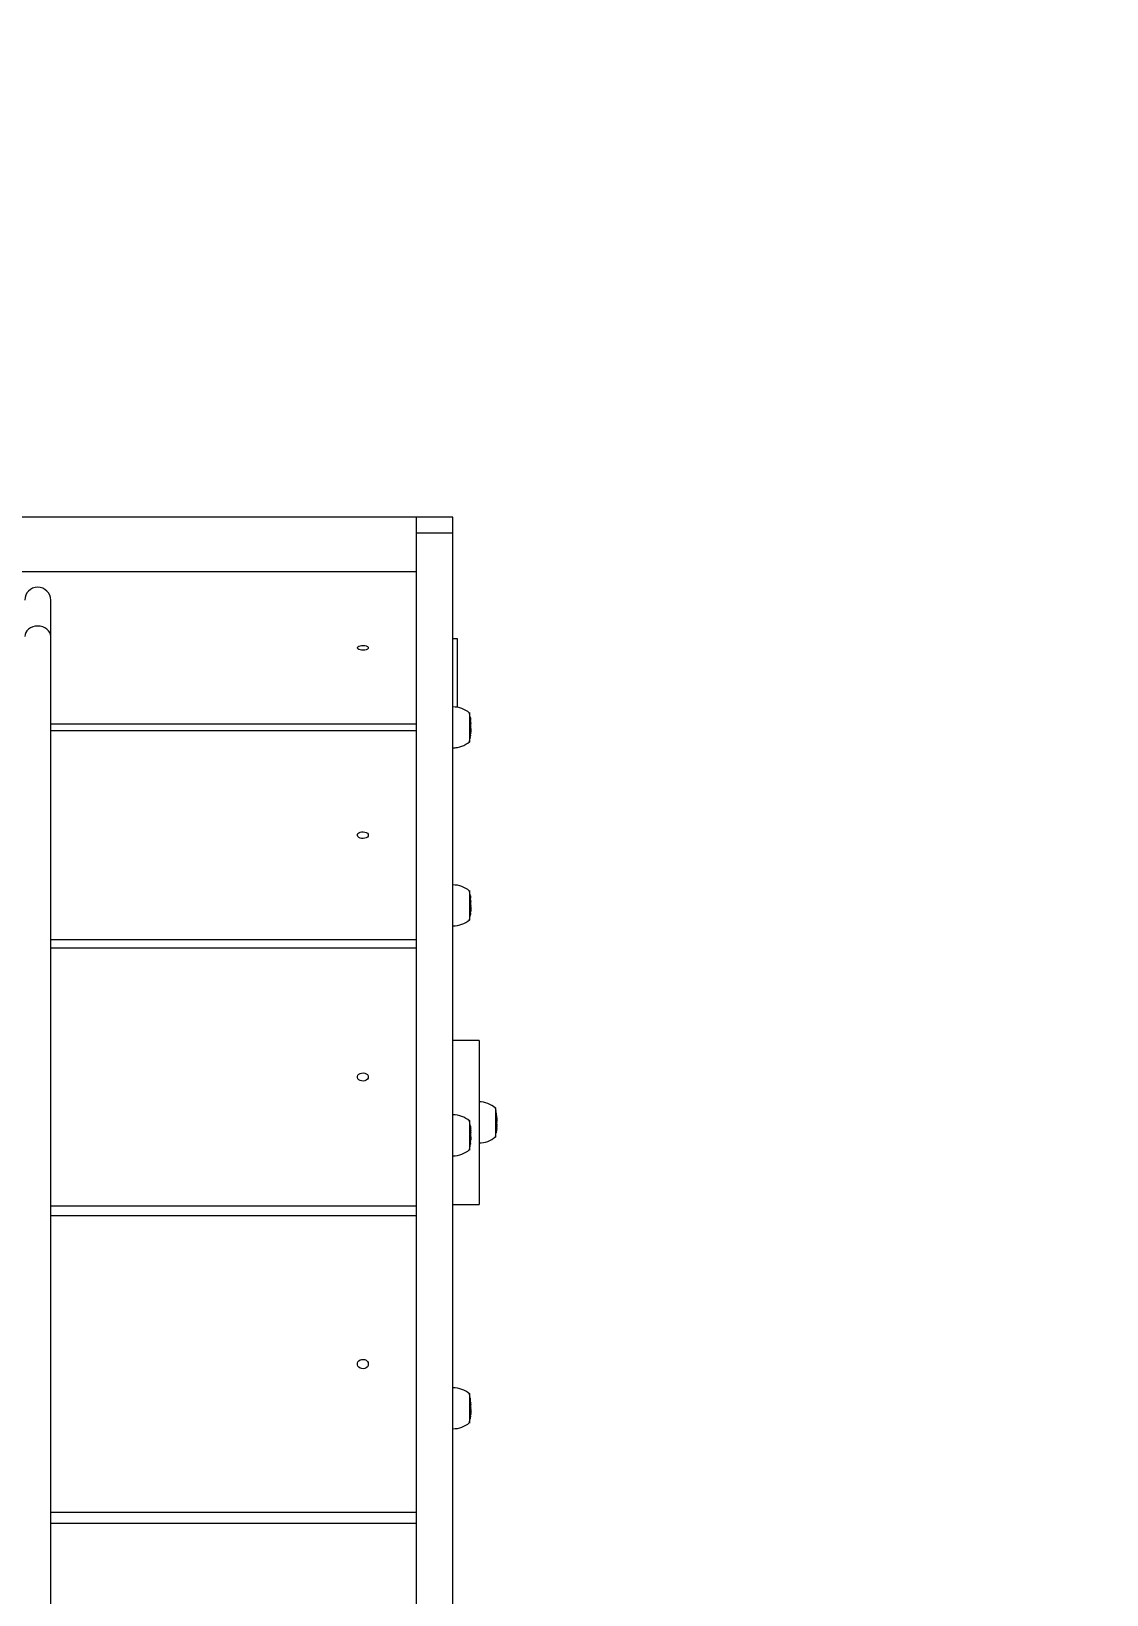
# Model space of a CAD drawing. Header units: millimetres. Extents: x -7098 to 6497, y -6127 to 5201.
# Drawn here: x -921 to -133, y 2912 to 4056 of the extents above; entities that cross this region are included whole.
import ezdxf

# ---------------------------------------------------------------- set-up
doc = ezdxf.new("R2010")
doc.units = ezdxf.units.MM
doc.layers.add('DIKOM_ОБЪЕКТ', color=7, linetype='Continuous')
doc.layers.add('DIKOM_РАЗМЕР_ЗОНА', color=7, linetype='Continuous')
doc.styles.add('style1', font='arial.ttf', dxfattribs={"width": 0.8})
doc.dimstyles.new('1-50', dxfattribs={"dimtxt": 300, "dimasz": 200, "dimexe": 100, "dimexo": 0, "dimgap": 100, "dimtad": 1, "dimdec": 0, "dimtxsty": 'style1', "dimcen": 0, "dimclrd": 7, "dimclre": 7, "dimadec": 1, "dimazin": 2, "dimtfac": 1, "dimtdec": 0, "dimtmove": 1, "dimatfit": 3, "dimfxl": 0, "dimlwd": 25, "dimlwe": 18, "dimarcsym": 0})

# ---------------------------------------------------------------- blocks, each defined once
blk = doc.blocks.new('*D20')
at = {"layer": 'Defpoints', "color": 0, "transparency": 16777216}
for p in [(-612, 3700.6), (-5926, -2746.5), (-167.8, -2746.5)]:
    blk.add_point(p, dxfattribs=at)
at = {"layer": 'DIKOM_РАЗМЕР_ЗОНА', "color": 7, "lineweight": 18, "transparency": 16777216}
for p, q in [((-612, 3700.6), (-6026, 3700.6)), ((-167.8, -2746.5), (-6026, -2746.5))]:
    blk.add_line(p, q, dxfattribs=at)
at = {"layer": 'DIKOM_РАЗМЕР_ЗОНА', "color": 7, "lineweight": 25, "transparency": 16777216}
blk.add_line((-5926, 3500.6), (-5926, -2546.5), dxfattribs=at)
at = {"layer": 'DIKOM_РАЗМЕР_ЗОНА', "color": 7, "transparency": 16777216}
for points in [[(-5959.3, 3500.6), (-5892.7, 3500.6), (-5926, 3700.6)], [(-5959.3, -2546.5), (-5892.7, -2546.5), (-5926, -2746.5)]]:
    blk.add_solid(points, dxfattribs=at)
at = {"layer": 'DIKOM_РАЗМЕР_ЗОНА', "color": 0, "transparency": 16777216, "insert": (-6179.2, 477), "char_height": 300, "attachment_point": 5, "rotation": 90, "style": 'style1'}
blk.add_mtext('6450', dxfattribs=at)
blk = doc.blocks.new('*D18')
at = {"layer": 'Defpoints', "color": 0, "transparency": 16777216}
for p in [(-621.7, 5200.6), (-6648, -4870.8), (-133.4, -4870.8)]:
    blk.add_point(p, dxfattribs=at)
at = {"layer": 'DIKOM_РАЗМЕР_ЗОНА', "color": 7, "lineweight": 18, "transparency": 16777216}
for p, q in [((-621.7, 5200.6), (-6748, 5200.6)), ((-133.4, -4870.8), (-6748, -4870.8))]:
    blk.add_line(p, q, dxfattribs=at)
at = {"layer": 'DIKOM_РАЗМЕР_ЗОНА', "color": 7, "lineweight": 25, "transparency": 16777216}
blk.add_line((-6648, 5000.6), (-6648, -4670.8), dxfattribs=at)
at = {"layer": 'DIKOM_РАЗМЕР_ЗОНА', "color": 7, "transparency": 16777216}
for points in [[(-6681.3, 5000.6), (-6614.7, 5000.6), (-6648, 5200.6)], [(-6681.3, -4670.8), (-6614.7, -4670.8), (-6648, -4870.8)]]:
    blk.add_solid(points, dxfattribs=at)
at = {"layer": 'DIKOM_РАЗМЕР_ЗОНА', "color": 0, "transparency": 16777216, "insert": (-6901.2, 458.3), "char_height": 300, "attachment_point": 5, "rotation": 90, "style": 'style1'}
blk.add_mtext('10100', dxfattribs=at)

msp = doc.modelspace()

# ---------------------------------------------------------------- linework, layer by layer
at = {"layer": 'DIKOM_ОБЪЕКТ', "color": 7, "linetype": 'Continuous', "lineweight": 15}
for p, q in [((-612, 3700.6), (-639, 3700.6)), ((-639, 3700.6), (-639, 3689.1)), ((-612, 3689.1), (-612, 3700.6)), ((-639, 3689.1), (-612, 3689.1)), ((-639, 3689.1), (-639, 2569.5)), ((-612, 2578.2), (-612, 3689.1)), ((-639, 3660.5), (-1285, 3660.5)), ((-906.5, 3613.1), (-906.5, 3639.8)), ((-906.5, 2788.9), (-906.5, 3613.1)), ((-612, 3611.8), (-609, 3611.8)), ((-609, 3611.8), (-609, 3561.4)), ((-906.5, 3549.3), (-639, 3549.3)), ((-600, 3557.5), (-600, 3547.6)), ((-599.4, 3554.3), (-599.4, 3554.2)), ((-599.4, 3554.2), (-599.4, 3554.2)), ((-599.3, 3553.8), (-599.3, 3553.8)), ((-599, 3550.7), (-599, 3550.6)), ((-599, 3550.2), (-599, 3550.3)), ((-598.9, 3549.5), (-598.9, 3549.4)), ((-598.9, 3547.3), (-598.9, 3548.2)), ((-598.9, 3548.2), (-598.9, 3548.2)), ((-639, 3544.2), (-906.5, 3544.2)), ((-600, 3547.6), (-600, 3535.9)), ((-599.3, 3539.6), (-599.2, 3540.5)), ((-599.2, 3540.4), (-599.3, 3540)), ((-599.2, 3541), (-599.1, 3541.5)), ((-599.1, 3541.1), (-599.2, 3540.8)), ((-598.9, 3547.2), (-598.9, 3547.3)), ((-598.9, 3546.7), (-598.9, 3546.8)), ((-598.9, 3545.9), (-598.9, 3546.7)), ((-598.9, 3546.7), (-598.9, 3546.6)), ((-598.9, 3545.8), (-598.9, 3545.9)), ((-598.9, 3545.8), (-598.9, 3545.7)), ((-598.9, 3545.2), (-598.9, 3545.5)), ((-609, 3531.8), (-609.8, 3531.8)), ((-609, 3532), (-609, 3531.8)), ((-600, 3427.2), (-600, 3418.4)), ((-599.3, 3423.5), (-599.3, 3423.5)), ((-600, 3418.4), (-600, 3405.6)), ((-599.3, 3408.9), (-599.2, 3410.5)), ((-599.2, 3410.9), (-599.1, 3411.3)), ((-599.1, 3410.9), (-599.2, 3410.6)), ((-599, 3420.5), (-599, 3420.4)), ((-599, 3419.9), (-599, 3420.1)), ((-599, 3413), (-599, 3413)), ((-598.9, 3419.3), (-598.9, 3419.1)), ((-598.9, 3417.2), (-598.9, 3417.9)), ((-598.9, 3417), (-598.9, 3417.2)), ((-598.9, 3415.7), (-598.9, 3416.5)), ((-598.9, 3416.5), (-598.9, 3416.4)), ((-598.9, 3415.3), (-598.9, 3415.7)), ((-598.9, 3414.9), (-598.9, 3415.3)), ((-599.2, 3410.3), (-599.3, 3409)), ((-599.3, 3408.9), (-599.3, 3408.9)), ((-906.5, 3391.4), (-639, 3391.4)), ((-639, 3385), (-906.5, 3385)), ((-592.9, 3317.5), (-612, 3317.5)), ((-592.9, 3317.5), (-592.9, 3197.5)), ((-580.9, 3268.3), (-580.9, 3246.7)), ((-580.1, 3263), (-580.1, 3263)), ((-580, 3262.6), (-580, 3262.5)), ((-580, 3262.6), (-580, 3262.6)), ((-580, 3262.6), (-580, 3262.6)), ((-580, 3262.1), (-580, 3262.3)), ((-600, 3258.9), (-600, 3247)), ((-599.3, 3255), (-599.3, 3255)), ((-599.1, 3253.1), (-599.1, 3253.2)), ((-599.1, 3253.1), (-599.1, 3253.1)), ((-598.9, 3250.3), (-598.9, 3250.2)), ((-598.9, 3249.7), (-598.9, 3250.2)), ((-580.3, 3251), (-580.3, 3251)), ((-580.3, 3250.3), (-580.3, 3249.8)), ((-580, 3253.1), (-580, 3253.1)), ((-579.9, 3258.9), (-579.9, 3259)), ((-579.9, 3258.6), (-579.9, 3258.9)), ((-579.9, 3257.7), (-579.9, 3258.6)), ((-579.9, 3258.2), (-579.9, 3257.7)), ((-579.9, 3257.3), (-579.9, 3257.7)), ((-579.9, 3256.1), (-579.9, 3256.7)), ((-579.9, 3256.2), (-579.9, 3256)), ((-579.9, 3256.1), (-579.9, 3256.1)), ((-579.9, 3255.4), (-579.9, 3255.3)), ((-600, 3247), (-600, 3237.3)), ((-599.4, 3240.6), (-599.3, 3240.7)), ((-599.4, 3240.2), (-599.4, 3240.2)), ((-599.3, 3241.4), (-599.2, 3241.6)), ((-599.2, 3242.1), (-599.1, 3242.5)), ((-599.1, 3243.3), (-599.1, 3243.2)), ((-599.1, 3243.2), (-599.1, 3243)), ((-599, 3243.5), (-599, 3243.6)), ((-598.9, 3249.5), (-598.9, 3249.7)), ((-598.9, 3248.5), (-598.9, 3249.6)), ((-598.9, 3247.8), (-598.9, 3248.5)), ((-598.9, 3248.3), (-598.9, 3248.5)), ((-598.9, 3247), (-598.9, 3247.8)), ((-598.9, 3247.8), (-598.9, 3247.6)), ((-598.9, 3246.8), (-598.9, 3247)), ((-598.9, 3246.6), (-598.9, 3246.8)), ((-906.5, 3196.5), (-639, 3196.5)), ((-612, 3197.5), (-592.9, 3197.5)), ((-639, 3189.1), (-906.5, 3189.1)), ((-600, 3059.1), (-600, 3051)), ((-600, 3051), (-600, 3037.5)), ((-599, 3052.5), (-599, 3052.4)), ((-599, 3051.9), (-599, 3052.1)), ((-598.9, 3051.3), (-598.9, 3051.1)), ((-598.9, 3049.2), (-598.9, 3049.8)), ((-598.9, 3049.1), (-598.9, 3049.2)), ((-598.9, 3047.7), (-598.9, 3048.6)), ((-598.9, 3048.6), (-598.9, 3048.5)), ((-598.9, 3047.3), (-598.9, 3047.7)), ((-598.9, 3046.9), (-598.9, 3047.3)), ((-599.3, 3041.3), (-599.2, 3042.6)), ((-599.2, 3042.3), (-599.3, 3041.3)), ((-599.3, 3040.9), (-599.3, 3040.9)), ((-599.2, 3043), (-599.1, 3043.2)), ((-599.1, 3042.8), (-599.2, 3042.7)), ((-599.2, 3042.7), (-599.2, 3042.7)), ((-599.1, 3043.2), (-599.1, 3043.2)), ((-906.5, 2972.2), (-639, 2972.2)), ((-639, 2964), (-906.5, 2964))]:
    msp.add_line(p, q, dxfattribs=at)
at = {"layer": 'DIKOM_ОБЪЕКТ', "color": 7, "linetype": 'Continuous', "lineweight": 15, "flags": 128}
for points in [[(-916, 3620.9), (-917.8, 3620.8), (-919.6, 3620.3), (-921.2, 3619.6), (-922.7, 3618.6), (-923.9, 3617.4), (-924.7, 3616.1), (-925.3, 3614.6), (-925.5, 3613.1)], [(-906.5, 3613.1), (-906.7, 3614.6), (-907.2, 3616.1), (-908.1, 3617.4), (-909.3, 3618.6), (-910.7, 3619.6), (-912.3, 3620.3), (-914.1, 3620.8), (-916, 3620.9)], [(-674, 3604.9), (-674.1, 3604.4), (-674.7, 3603.9), (-675.5, 3603.5), (-676.5, 3603.2), (-677.7, 3603.1), (-678.9, 3603.2), (-680, 3603.4), (-680.9, 3603.7), (-681.6, 3604.1), (-681.9, 3604.6), (-681.9, 3605.2), (-681.6, 3605.7), (-680.9, 3606.1), (-680, 3606.4), (-678.9, 3606.6), (-677.7, 3606.7), (-676.5, 3606.6), (-675.5, 3606.3), (-674.7, 3605.9), (-674.1, 3605.4), (-674, 3604.9)], [(-674, 3467.8), (-674.1, 3467.1), (-674.7, 3466.4), (-675.5, 3465.9), (-676.5, 3465.5), (-677.7, 3465.4), (-678.9, 3465.4), (-680, 3465.7), (-680.9, 3466.2), (-681.6, 3466.8), (-681.9, 3467.5), (-681.9, 3468.2), (-681.6, 3468.9), (-680.9, 3469.5), (-680, 3469.9), (-678.9, 3470.2), (-677.7, 3470.3), (-676.5, 3470.1), (-675.5, 3469.7), (-674.7, 3469.2), (-674.1, 3468.5), (-674, 3467.8)], [(-599.1, 3411.3), (-599.1, 3411.3), (-599.1, 3411.3), (-599.1, 3411.3), (-599.1, 3411.3), (-599.1, 3411.3), (-599.1, 3411.4), (-599.1, 3411.4), (-599.1, 3411.4)], [(-674, 3290.8), (-674.1, 3289.9), (-674.7, 3289.1), (-675.5, 3288.4), (-676.5, 3288), (-677.7, 3287.8), (-678.9, 3287.9), (-680, 3288.2), (-680.9, 3288.7), (-681.6, 3289.5), (-681.9, 3290.3), (-681.9, 3291.2), (-681.6, 3292.1), (-680.9, 3292.8), (-680, 3293.4), (-678.9, 3293.7), (-677.7, 3293.8), (-676.5, 3293.6), (-675.5, 3293.2), (-674.7, 3292.5), (-674.1, 3291.7), (-674, 3290.8)], [(-674, 3080.7), (-674.1, 3079.6), (-674.7, 3078.7), (-675.5, 3077.9), (-676.5, 3077.4), (-677.7, 3077.2), (-678.9, 3077.3), (-680, 3077.6), (-680.9, 3078.3), (-681.6, 3079.1), (-681.9, 3080.1), (-681.9, 3081.2), (-681.6, 3082.2), (-680.9, 3083), (-680, 3083.7), (-678.9, 3084), (-677.7, 3084.1), (-676.5, 3083.9), (-675.5, 3083.4), (-674.7, 3082.6), (-674.1, 3081.7), (-674, 3080.7)]]:
    msp.add_lwpolyline(points, dxfattribs=at)
at = {"layer": 'DIKOM_ОБЪЕКТ', "color": 7, "linetype": 'Continuous', "lineweight": 15}
for centre, radius, start, end in [((-916, 3639.8), 9.5, 0, 180), ((-612.1, 3543), 18.7, 49.3788, 89.5091), ((-640.8, 3548.2), 41.8, 8.3313, 12.8796), ((-640.8, 3548.2), 41.8, 5.0332, 7.7), ((-640.8, 3548.2), 41.8, 3.3645, 4.4328), ((-640.8, 3548.2), 41.8, 1.6134, 2.7386), ((-640.8, 3548.2), 41.8, 0, 0.9888), ((-640.8, 3545.2), 41.8, 347.1204, 351.2529), ((-640.8, 3545.2), 41.8, 352.7631, 354.2802), ((-640.8, 3545.2), 41.8, 351.8853, 352.2381), ((-640.8, 3545.2), 41.8, 354.8444, 355.2839), ((-640.8, 3545.2), 41.8, 357.3833, 0), ((-640.8, 3545.2), 41.8, 355.9106, 356.7552), ((-612.1, 3550.4), 18.7, 270.4909, 310.6212), ((-612.1, 3412.7), 18.7, 49.3788, 89.5091), ((-640.8, 3417.9), 41.8, 8.4893, 12.8796), ((-640.8, 3417.9), 41.8, 5.7991, 6.2721), ((-640.8, 3414.9), 41.8, 352.2381, 354.4405), ((-640.8, 3417.9), 41.8, 3.4466, 4.7662), ((-640.8, 3417.9), 41.8, 1.6687, 2.8111), ((-640.8, 3414.9), 41.8, 357.3926, 0), ((-640.8, 3414.9), 41.8, 355.8171, 356.7705), ((-640.8, 3417.9), 41.8, 0, 1.0346), ((-612.1, 3420.1), 18.7, 270.4909, 310.6212), ((-640.8, 3414.9), 41.8, 347.1204, 350.7075), ((-640.8, 3414.9), 41.8, 350.7075, 351.088), ((-612.1, 3244.4), 18.7, 49.3788, 89.5091), ((-593.1, 3253.9), 18.7, 49.3788, 89.5091), ((-621.7, 3259), 41.8, 9.485, 12.8796), ((-621.7, 3259), 41.8, 5.5293, 7.6011), ((-621.7, 3259), 41.8, 3.1932, 4.233), ((-640.8, 3249.6), 41.8, 8.3533, 12.8796), ((-640.8, 3249.6), 41.8, 5.0099, 7.7208), ((-640.8, 3249.6), 41.8, 3.3758, 4.3449), ((-640.8, 3249.6), 41.8, 1.621, 2.7485), ((-621.7, 3256.1), 41.8, 355.0127, 356.5108), ((-621.7, 3259), 41.8, 0, 2.5989), ((-621.7, 3256.1), 41.8, 357.1502, 358.2998), ((-640.8, 3246.6), 41.8, 347.1204, 351.2299), ((-640.8, 3246.6), 41.8, 351.8636, 352.8148), ((-640.8, 3246.6), 41.8, 353.321, 353.771), ((-640.8, 3246.6), 41.8, 354.3779, 355.2697), ((-640.8, 3246.6), 41.8, 357.4333, 359.0041), ((-640.8, 3246.6), 41.8, 355.8974, 356.8435), ((-593.1, 3261.2), 18.7, 270.4909, 310.6212), ((-621.7, 3256.1), 41.8, 347.1204, 350.9407), ((-612.1, 3251.8), 18.7, 270.4909, 310.6212), ((-612.1, 3044.6), 18.7, 49.3788, 89.5091), ((-640.8, 3049.8), 41.8, 8.7894, 12.8796), ((-640.8, 3049.8), 41.8, 3.523, 5.3292), ((-640.8, 3049.8), 41.8, 1.7203, 2.8786), ((-640.8, 3046.9), 41.8, 355.7303, 356.8272), ((-640.8, 3049.8), 41.8, 0, 1.0772), ((-612.1, 3052), 18.7, 270.4909, 310.6212), ((-640.8, 3046.9), 41.8, 347.1204, 350.4457), ((-640.8, 3046.9), 41.8, 352.3379, 354.4884)]:
    msp.add_arc(centre, radius, start, end, dxfattribs=at)
for points, knots in [([(-599.2, 3553.1), (-599.2, 3553.3), (-599.3, 3553.7), (-599.4, 3554.1), (-599.4, 3554.3)], [0, 0, 0, 0, 0.489407, 1, 1, 1, 1]), ([(-599.3, 3553.8), (-599.3, 3553.7), (-599.3, 3553.4), (-599.2, 3553.2), (-599.2, 3553.1)], [0, 0, 0, 0, 0.510179, 1, 1, 1, 1]), ([(-599, 3551.4), (-599, 3551.4), (-599, 3551.5), (-599.1, 3551.7), (-599.1, 3552.1), (-599.2, 3552.5), (-599.2, 3552.9), (-599.2, 3553.1)], [0, 0, 0, 0, 0.178379, 0.37489, 0.536377, 0.734426, 1, 1, 1, 1]), ([(-599.2, 3553.1), (-599.2, 3552.9), (-599.2, 3552.7), (-599.1, 3552.3), (-599.1, 3552), (-599.1, 3551.8), (-599.1, 3551.8), (-599.1, 3551.7)], [0, 0, 0, 0, 0.23439, 0.380727, 0.527323, 0.717614, 1, 1, 1, 1]), ([(-599, 3550.3), (-599, 3550.4), (-599, 3550.5), (-599, 3550.7), (-599, 3550.7)], [0, 0, 0, 0, 0.524396, 1, 1, 1, 1]), ([(-598.9, 3549), (-598.9, 3549.1), (-598.9, 3549.2), (-598.9, 3549.4), (-598.9, 3549.5)], [0, 0, 0, 0, 0.516012, 1, 1, 1, 1]), ([(-598.9, 3548.9), (-598.9, 3548.9), (-598.9, 3549), (-598.9, 3549), (-598.9, 3549)], [0, 0, 0, 0, 0.502027, 1, 1, 1, 1]), ([(-599.4, 3539.5), (-599.3, 3539.5), (-599.3, 3539.4), (-599.3, 3539.3), (-599.3, 3539.3)], [0, 0, 0, 0, 0.65752, 1, 1, 1, 1]), ([(-599.4, 3539), (-599.4, 3539.1), (-599.4, 3539.3), (-599.4, 3539.4), (-599.4, 3539.5)], [0, 0, 0, 0, 0.563216, 1, 1, 1, 1]), ([(-599.4, 3538.9), (-599.4, 3538.9), (-599.4, 3538.9), (-599.4, 3539), (-599.4, 3539)], [0, 0, 0, 0, 0.227384, 1, 1, 1, 1]), ([(-599.2, 3540.5), (-599.2, 3540.6), (-599.2, 3540.7), (-599.2, 3540.9), (-599.2, 3541)], [0, 0, 0, 0, 0.501723, 1, 1, 1, 1]), ([(-599.2, 3540.8), (-599.2, 3540.8), (-599.2, 3540.7), (-599.2, 3540.7), (-599.2, 3540.7), (-599.2, 3540.7)], [0, 0, 0, 0, 0.4996, 0.749695, 1, 1, 1, 1]), ([(-599.2, 3540.7), (-599.2, 3540.6), (-599.2, 3540.6), (-599.2, 3540.5), (-599.2, 3540.4), (-599.2, 3540.4)], [0, 0, 0, 0, 0.500086, 0.749966, 1, 1, 1, 1]), ([(-599.2, 3540.7), (-599.2, 3540.7), (-599.2, 3540.7), (-599.2, 3540.7), (-599.2, 3540.7)], [0, 0, 0, 0, 0.532582, 1, 1, 1, 1]), ([(-599, 3542.4), (-599, 3542.4), (-599, 3542.3), (-599, 3542.2), (-599.1, 3542.1)], [0, 0, 0, 0, 0.500089, 1, 1, 1, 1]), ([(-599.1, 3541.9), (-599.1, 3542), (-599.1, 3542.2), (-599.1, 3542.3), (-599, 3542.4)], [0, 0, 0, 0, 0.477342, 1, 1, 1, 1]), ([(-599.1, 3541.8), (-599.1, 3541.8), (-599.1, 3541.9), (-599.1, 3541.9), (-599.1, 3541.9)], [0, 0, 0, 0, 0.266602, 1, 1, 1, 1]), ([(-599, 3542.8), (-599, 3542.9), (-599, 3543), (-599, 3543.4), (-599, 3543.8), (-598.9, 3544.3), (-598.9, 3544.6), (-598.9, 3544.7)], [0, 0, 0, 0, 0.3033, 0.504218, 0.705223, 0.898181, 1, 1, 1, 1]), ([(-598.9, 3544.6), (-598.9, 3544.5), (-598.9, 3544.1), (-599, 3543.8), (-599, 3543.5), (-599, 3543.3), (-599, 3543.3), (-599, 3543.3)], [0, 0, 0, 0, 0.256104, 0.437039, 0.617769, 0.843442, 1, 1, 1, 1]), ([(-598.9, 3546.6), (-598.9, 3546.6), (-598.9, 3546.7), (-598.9, 3547), (-598.9, 3547.1), (-598.9, 3547.2)], [0, 0, 0, 0, 0.443577, 0.500089, 1, 1, 1, 1]), ([(-598.9, 3544.7), (-598.9, 3544.9), (-598.9, 3545.3), (-598.9, 3545.7), (-598.9, 3545.8), (-598.9, 3545.9)], [0, 0, 0, 0, 0.490255, 0.850974, 1, 1, 1, 1]), ([(-598.9, 3545.7), (-598.9, 3545.6), (-598.9, 3545.5), (-598.9, 3545.2), (-598.9, 3544.9), (-598.9, 3544.7), (-598.9, 3544.6)], [0, 0, 0, 0, 0.289632, 0.580202, 0.84602, 1, 1, 1, 1]), ([(-599.2, 3422.8), (-599.2, 3423), (-599.3, 3423.4), (-599.4, 3423.9), (-599.4, 3424.1)], [0, 0, 0, 0, 0.489398, 1, 1, 1, 1]), ([(-599.3, 3423.5), (-599.3, 3423.4), (-599.3, 3423.2), (-599.2, 3422.9), (-599.2, 3422.8)], [0, 0, 0, 0, 0.510258, 1, 1, 1, 1]), ([(-599.1, 3421.3), (-599.1, 3421.4), (-599.1, 3421.5), (-599.1, 3421.8), (-599.2, 3422.3), (-599.2, 3422.6), (-599.2, 3422.8)], [0, 0, 0, 0, 0.149272, 0.369042, 0.638576, 1, 1, 1, 1]), ([(-599.2, 3422.8), (-599.2, 3422.6), (-599.2, 3422.4), (-599.1, 3422), (-599.1, 3421.8), (-599.1, 3421.7), (-599.1, 3421.7)], [0, 0, 0, 0, 0.377916, 0.613935, 0.850318, 1, 1, 1, 1]), ([(-599.2, 3410.5), (-599.2, 3410.5), (-599.2, 3410.7), (-599.2, 3410.8), (-599.2, 3410.9)], [0, 0, 0, 0, 0.501749, 1, 1, 1, 1]), ([(-599.2, 3410.6), (-599.2, 3410.5), (-599.2, 3410.4), (-599.2, 3410.3), (-599.2, 3410.3), (-599.2, 3410.3)], [0, 0, 0, 0, 0.500043, 0.750037, 1, 1, 1, 1]), ([(-599.2, 3410.6), (-599.2, 3410.6), (-599.2, 3410.6), (-599.2, 3410.6), (-599.2, 3410.6)], [0, 0, 0, 0, 0.538915, 1, 1, 1, 1]), ([(-599.2, 3410.6), (-599.2, 3410.6), (-599.2, 3410.6), (-599.2, 3410.6), (-599.2, 3410.6), (-599.2, 3410.6)], [0, 0, 0, 0, 0.499703, 0.749721, 1, 1, 1, 1]), ([(-599.1, 3411.9), (-599.1, 3411.9), (-599.1, 3412.1), (-599.1, 3412.2), (-599, 3412.3)], [0, 0, 0, 0, 0.477393, 1, 1, 1, 1]), ([(-599.1, 3411.4), (-599.1, 3411.5), (-599.1, 3411.6), (-599.1, 3411.8), (-599.1, 3411.9)], [0, 0, 0, 0, 0.423045, 1, 1, 1, 1]), ([(-599, 3420.1), (-599, 3420.2), (-599, 3420.3), (-599, 3420.5), (-599, 3420.5)], [0, 0, 0, 0, 0.524384, 1, 1, 1, 1]), ([(-599, 3412.6), (-599, 3412.7), (-599, 3412.8), (-599, 3413.2), (-599, 3413.7), (-598.9, 3414.2), (-598.9, 3414.5), (-598.9, 3414.6)], [0, 0, 0, 0, 0.303318, 0.504231, 0.705217, 0.898192, 1, 1, 1, 1]), ([(-598.9, 3414.5), (-598.9, 3414.3), (-598.9, 3414), (-599, 3413.6), (-599, 3413.3), (-599, 3413.1), (-599, 3413), (-599, 3413)], [0, 0, 0, 0, 0.256095, 0.437042, 0.617756, 0.843487, 1, 1, 1, 1]), ([(-599, 3412.6), (-599, 3412.6), (-599, 3412.5), (-599, 3412.5), (-599, 3412.6)], [0, 0, 0, 0, 0.500088, 1, 1, 1, 1]), ([(-599, 3412.3), (-599, 3412.2), (-599, 3412.1), (-599, 3411.9), (-599, 3411.9)], [0, 0, 0, 0, 0.702658, 1, 1, 1, 1]), ([(-598.9, 3418.8), (-598.9, 3418.9), (-598.9, 3419.1), (-598.9, 3419.2), (-598.9, 3419.3)], [0, 0, 0, 0, 0.515863, 1, 1, 1, 1]), ([(-598.9, 3418.6), (-598.9, 3418.6), (-598.9, 3418.7), (-598.9, 3418.8), (-598.9, 3418.8)], [0, 0, 0, 0, 0.50205, 1, 1, 1, 1]), ([(-598.9, 3416.4), (-598.9, 3416.5), (-598.9, 3416.6), (-598.9, 3416.8), (-598.9, 3416.9), (-598.9, 3417)], [0, 0, 0, 0, 0.443508, 0.500095, 1, 1, 1, 1]), ([(-598.9, 3414.6), (-598.9, 3414.8), (-598.9, 3415.2), (-598.9, 3415.5), (-598.9, 3415.6), (-598.9, 3415.7)], [0, 0, 0, 0, 0.490769, 0.851913, 1, 1, 1, 1]), ([(-598.9, 3415.4), (-598.9, 3415.4), (-598.9, 3415.3), (-598.9, 3415), (-598.9, 3414.8), (-598.9, 3414.6), (-598.9, 3414.5)], [0, 0, 0, 0, 0.289675, 0.580228, 0.84601, 1, 1, 1, 1]), ([(-599.4, 3409.5), (-599.3, 3409.4), (-599.3, 3409.2), (-599.3, 3409), (-599.3, 3408.9)], [0, 0, 0, 0, 0.500167, 1, 1, 1, 1]), ([(-599.4, 3409), (-599.4, 3409.1), (-599.4, 3409.3), (-599.4, 3409.4), (-599.4, 3409.5)], [0, 0, 0, 0, 0.56324, 1, 1, 1, 1]), ([(-599.4, 3408.4), (-599.4, 3408.5), (-599.4, 3408.7), (-599.4, 3408.9), (-599.4, 3409)], [0, 0, 0, 0, 0.443164, 1, 1, 1, 1]), ([(-580.3, 3264.9), (-580.3, 3265), (-580.3, 3265.2), (-580.4, 3265.5), (-580.4, 3265.6)], [0, 0, 0, 0, 0.456057, 1, 1, 1, 1]), ([(-580, 3262.3), (-580, 3262.4), (-580, 3262.6), (-580.1, 3262.9), (-580.1, 3263)], [0, 0, 0, 0, 0.512959, 1, 1, 1, 1]), ([(-599.4, 3255.4), (-599.4, 3255.5), (-599.3, 3255.5), (-599.4, 3255.6), (-599.4, 3255.6)], [0, 0, 0, 0, 0.725051, 1, 1, 1, 1]), ([(-599.2, 3254.1), (-599.2, 3254.3), (-599.3, 3254.8), (-599.4, 3255.2), (-599.4, 3255.4)], [0, 0, 0, 0, 0.48939, 1, 1, 1, 1]), ([(-599.3, 3255.2), (-599.3, 3255.2), (-599.3, 3255.1), (-599.3, 3255), (-599.3, 3255)], [0, 0, 0, 0, 0.31474, 1, 1, 1, 1]), ([(-599.3, 3255), (-599.3, 3254.9), (-599.3, 3254.6), (-599.2, 3254.3), (-599.2, 3254.2)], [0, 0, 0, 0, 0.510275, 1, 1, 1, 1]), ([(-599.2, 3254.2), (-599.2, 3254.1), (-599.2, 3253.8), (-599.1, 3253.5), (-599.1, 3253.3), (-599.1, 3253.1), (-599.1, 3253.1), (-599.1, 3253.1)], [0, 0, 0, 0, 0.255899, 0.415653, 0.575735, 0.783511, 1, 1, 1, 1]), ([(-599, 3252.7), (-599, 3252.7), (-599, 3252.7), (-599.1, 3252.9), (-599.1, 3253.2), (-599.2, 3253.6), (-599.2, 3253.9), (-599.2, 3254.1)], [0, 0, 0, 0, 0.334287, 0.493532, 0.624359, 0.784843, 1, 1, 1, 1]), ([(-599.1, 3252.9), (-599, 3252.8), (-599, 3252.7), (-599, 3252.7), (-599, 3252.7)], [0, 0, 0, 0, 0.611895, 1, 1, 1, 1]), ([(-599, 3251.8), (-599, 3251.9), (-599, 3251.9), (-599, 3252), (-599, 3252)], [0, 0, 0, 0, 0.858072, 1, 1, 1, 1]), ([(-599, 3251.4), (-599, 3251.4), (-599, 3251.6), (-599, 3251.7), (-599, 3251.8)], [0, 0, 0, 0, 0.524444, 1, 1, 1, 1]), ([(-599, 3251.7), (-599, 3251.7), (-599, 3251.5), (-599, 3251.4), (-599, 3251.4)], [0, 0, 0, 0, 0.499908, 1, 1, 1, 1]), ([(-598.9, 3250.6), (-598.9, 3250.6), (-598.9, 3250.7), (-598.9, 3250.7), (-598.9, 3250.8)], [0, 0, 0, 0, 0.917824, 1, 1, 1, 1]), ([(-598.9, 3250.1), (-598.9, 3250.2), (-598.9, 3250.3), (-598.9, 3250.5), (-598.9, 3250.6)], [0, 0, 0, 0, 0.515924, 1, 1, 1, 1]), ([(-598.9, 3250.2), (-598.9, 3250.2), (-598.9, 3250.2), (-598.9, 3250.1), (-598.9, 3250.1)], [0, 0, 0, 0, 0.50208, 1, 1, 1, 1]), ([(-580.3, 3250.6), (-580.3, 3250.8), (-580.3, 3251.2), (-580.2, 3251.6), (-580.2, 3251.8)], [0, 0, 0, 0, 0.512312, 1, 1, 1, 1]), ([(-580.2, 3251.7), (-580.2, 3251.6), (-580.2, 3251.4), (-580.2, 3251.1), (-580.3, 3251)], [0, 0, 0, 0, 0.488364, 1, 1, 1, 1]), ([(-580.3, 3250.4), (-580.2, 3250.5), (-580.2, 3250.8), (-580.2, 3251), (-580.2, 3251.1)], [0, 0, 0, 0, 0.510174, 1, 1, 1, 1]), ([(-580.3, 3251), (-580.3, 3250.9), (-580.2, 3250.7), (-580.3, 3250.5), (-580.3, 3250.4)], [0, 0, 0, 0, 0.500084, 1, 1, 1, 1]), ([(-580.3, 3249.8), (-580.3, 3250), (-580.3, 3250.2), (-580.3, 3250.5), (-580.3, 3250.6)], [0, 0, 0, 0, 0.499864, 1, 1, 1, 1]), ([(-580.2, 3251.8), (-580.2, 3252), (-580.1, 3252.3), (-580.1, 3252.7), (-580, 3253), (-580, 3253.1), (-580, 3253.1), (-580, 3253.1)], [0, 0, 0, 0, 0.2721, 0.45059, 0.629091, 0.863938, 1, 1, 1, 1]), ([(-580, 3252.7), (-580, 3252.7), (-580, 3252.7), (-580.1, 3252.6), (-580.1, 3252.5), (-580.1, 3252.3), (-580.1, 3252), (-580.2, 3251.8), (-580.2, 3251.7)], [0, 0, 0, 0, 0.044552, 0.267073, 0.447917, 0.629742, 0.861624, 1, 1, 1, 1]), ([(-580.2, 3251.1), (-580.1, 3251.3), (-580.1, 3251.5), (-580.1, 3251.9), (-580.1, 3252.2), (-580, 3252.4), (-580, 3252.6), (-580, 3252.6), (-580, 3252.6)], [0, 0, 0, 0, 0.219651, 0.356835, 0.4943, 0.672691, 0.937384, 1, 1, 1, 1]), ([(-580, 3253.1), (-580, 3253), (-580, 3252.8), (-580, 3252.4), (-580.1, 3252.2), (-580.1, 3252), (-580.1, 3252)], [0, 0, 0, 0, 0.498388, 0.735845, 0.93089, 1, 1, 1, 1]), ([(-580, 3254.1), (-580, 3254.2), (-580, 3254.4), (-579.9, 3254.5), (-579.9, 3254.6)], [0, 0, 0, 0, 0.476115, 1, 1, 1, 1]), ([(-580, 3253.5), (-579.9, 3253.6), (-579.9, 3253.8), (-580, 3254), (-580, 3254.1)], [0, 0, 0, 0, 0.369587, 1, 1, 1, 1]), ([(-579.9, 3260.1), (-579.9, 3260.3), (-579.9, 3260.7), (-579.9, 3261.1), (-579.9, 3261.3), (-579.9, 3261.3), (-579.9, 3261.3)], [0, 0, 0, 0, 0.312378, 0.572554, 0.832102, 1, 1, 1, 1]), ([(-579.9, 3260.9), (-579.9, 3260.9), (-579.9, 3260.9), (-579.9, 3260.8), (-579.9, 3260.6), (-579.9, 3260.3), (-579.9, 3260.1), (-579.9, 3260)], [0, 0, 0, 0, 0.103265, 0.346706, 0.590302, 0.841254, 1, 1, 1, 1]), ([(-579.9, 3258.6), (-579.9, 3258.7), (-579.9, 3259), (-579.9, 3259.6), (-579.9, 3259.9), (-579.9, 3260.1)], [0, 0, 0, 0, 0.327706, 0.659127, 1, 1, 1, 1]), ([(-579.9, 3260), (-579.9, 3259.8), (-579.9, 3259.6), (-579.9, 3259.2), (-579.9, 3258.9), (-579.9, 3258.8), (-579.9, 3258.8)], [0, 0, 0, 0, 0.358383, 0.66093, 0.963435, 1, 1, 1, 1]), ([(-579.9, 3257.6), (-579.9, 3257.7), (-579.9, 3257.9), (-579.9, 3258.1), (-579.9, 3258.2)], [0, 0, 0, 0, 0.499798, 1, 1, 1, 1]), ([(-579.9, 3255.4), (-579.9, 3256.1), (-579.9, 3256.8), (-579.9, 3257.5), (-579.9, 3257.6)], [0, 0, 0, 0, 0.896913, 1, 1, 1, 1]), ([(-579.9, 3255.8), (-579.9, 3255.8), (-579.9, 3255.6), (-579.9, 3255.5), (-579.9, 3255.4)], [0, 0, 0, 0, 0.498532, 1, 1, 1, 1]), ([(-579.9, 3255.4), (-579.9, 3255.4), (-579.9, 3255.6), (-579.9, 3255.7), (-579.9, 3255.8)], [0, 0, 0, 0, 0.483755, 1, 1, 1, 1]), ([(-579.9, 3254.8), (-579.9, 3254.9), (-579.9, 3255.1), (-579.9, 3255.2), (-579.9, 3255.4)], [0, 0, 0, 0, 0.294936, 1, 1, 1, 1]), ([(-579.9, 3254.6), (-579.9, 3254.4), (-579.9, 3254.2), (-579.9, 3254), (-579.9, 3254)], [0, 0, 0, 0, 0.65522, 1, 1, 1, 1]), ([(-599.4, 3240.2), (-599.4, 3240.2), (-599.4, 3240.4), (-599.4, 3240.5), (-599.4, 3240.6)], [0, 0, 0, 0, 0.563091, 1, 1, 1, 1]), ([(-599.2, 3242.1), (-599.2, 3242), (-599.2, 3242), (-599.2, 3241.9), (-599.2, 3241.9), (-599.2, 3241.9)], [0, 0, 0, 0, 0.499745, 0.749771, 1, 1, 1, 1]), ([(-599.2, 3241.6), (-599.2, 3241.7), (-599.2, 3241.8), (-599.2, 3242), (-599.2, 3242.1)], [0, 0, 0, 0, 0.501739, 1, 1, 1, 1]), ([(-599.2, 3241.9), (-599.2, 3241.8), (-599.2, 3241.8), (-599.2, 3241.8), (-599.2, 3241.7), (-599.2, 3241.7)], [0, 0, 0, 0, 0.499919, 0.749981, 1, 1, 1, 1]), ([(-599.2, 3241.9), (-599.2, 3241.9), (-599.2, 3241.9), (-599.2, 3241.9), (-599.2, 3241.9)], [0, 0, 0, 0, 0.532431, 1, 1, 1, 1]), ([(-599.1, 3243), (-599.1, 3243.1), (-599.1, 3243.3), (-599.1, 3243.4), (-599, 3243.5)], [0, 0, 0, 0, 0.477418, 1, 1, 1, 1]), ([(-599, 3244.3), (-599, 3244.3), (-599, 3244.3), (-599, 3244.6), (-599, 3245), (-598.9, 3245.4), (-598.9, 3245.7), (-598.9, 3245.8)], [0, 0, 0, 0, 0.143332, 0.390413, 0.637543, 0.8748, 1, 1, 1, 1]), ([(-598.9, 3245.8), (-598.9, 3245.6), (-598.9, 3245.3), (-599, 3245), (-599, 3244.8), (-599, 3244.7), (-599, 3244.7), (-599, 3244.7)], [0, 0, 0, 0, 0.286839, 0.489499, 0.691924, 0.944686, 1, 1, 1, 1]), ([(-598.9, 3247.6), (-598.9, 3247.7), (-598.9, 3247.8), (-598.9, 3248), (-598.9, 3248.2), (-598.9, 3248.3)], [0, 0, 0, 0, 0.443362, 0.5, 1, 1, 1, 1]), ([(-598.9, 3245.8), (-598.9, 3246), (-598.9, 3246.4), (-598.9, 3246.8), (-598.9, 3247), (-598.9, 3247)], [0, 0, 0, 0, 0.497265, 0.863076, 1, 1, 1, 1]), ([(-598.9, 3246.9), (-598.9, 3246.8), (-598.9, 3246.7), (-598.9, 3246.4), (-598.9, 3246.1), (-598.9, 3245.9), (-598.9, 3245.8)], [0, 0, 0, 0, 0.19995, 0.527224, 0.826585, 1, 1, 1, 1]), ([(-599.2, 3054.8), (-599.2, 3055), (-599.3, 3055.4), (-599.4, 3055.8), (-599.4, 3056)], [0, 0, 0, 0, 0.489452, 1, 1, 1, 1]), ([(-599.1, 3053.7), (-599.1, 3053.7), (-599.1, 3053.9), (-599.2, 3054.3), (-599.2, 3054.6), (-599.2, 3054.8)], [0, 0, 0, 0, 0.072077, 0.468439, 1, 1, 1, 1]), ([(-599.1, 3044), (-599.1, 3044.1), (-599.1, 3044.2), (-599.1, 3044.4), (-599, 3044.4)], [0, 0, 0, 0, 0.477344, 1, 1, 1, 1]), ([(-599, 3052.1), (-599, 3052.2), (-599, 3052.3), (-599, 3052.5), (-599, 3052.5)], [0, 0, 0, 0, 0.524433, 1, 1, 1, 1]), ([(-599, 3044.6), (-599, 3044.7), (-599, 3044.8), (-599, 3045.3), (-599, 3045.8), (-598.9, 3046.3), (-598.9, 3046.5), (-598.9, 3046.6)], [0, 0, 0, 0, 0.303315, 0.504233, 0.705232, 0.898136, 1, 1, 1, 1]), ([(-598.9, 3046.5), (-598.9, 3046.4), (-598.9, 3046.1), (-599, 3045.6), (-599, 3045.3), (-599, 3045.1), (-599, 3045), (-599, 3045)], [0, 0, 0, 0, 0.256116, 0.437072, 0.617823, 0.843493, 1, 1, 1, 1]), ([(-599, 3045), (-599, 3045), (-599, 3044.9), (-599, 3045), (-599, 3045)], [0, 0, 0, 0, 0.837058, 1, 1, 1, 1]), ([(-599, 3044.5), (-599, 3044.5), (-599, 3044.5), (-599, 3044.5), (-599, 3044.6)], [0, 0, 0, 0, 0.362148, 1, 1, 1, 1]), ([(-599, 3044.4), (-599, 3044.3), (-599, 3044.1), (-599, 3043.8), (-599, 3043.7)], [0, 0, 0, 0, 0.629927, 1, 1, 1, 1]), ([(-598.9, 3050.9), (-598.9, 3050.9), (-598.9, 3051.1), (-598.9, 3051.2), (-598.9, 3051.3)], [0, 0, 0, 0, 0.515827, 1, 1, 1, 1]), ([(-598.9, 3050.5), (-598.9, 3050.6), (-598.9, 3050.7), (-598.9, 3050.8), (-598.9, 3050.9)], [0, 0, 0, 0, 0.50202, 1, 1, 1, 1]), ([(-598.9, 3048.5), (-598.9, 3048.6), (-598.9, 3048.7), (-598.9, 3048.9), (-598.9, 3049), (-598.9, 3049.1)], [0, 0, 0, 0, 0.443507, 0.500106, 1, 1, 1, 1]), ([(-598.9, 3046.6), (-598.9, 3046.9), (-598.9, 3047.2), (-598.9, 3047.6), (-598.9, 3047.7), (-598.9, 3047.7)], [0, 0, 0, 0, 0.493803, 0.857104, 1, 1, 1, 1]), ([(-598.9, 3047.4), (-598.9, 3047.4), (-598.9, 3047.3), (-598.9, 3047.1), (-598.9, 3046.8), (-598.9, 3046.6), (-598.9, 3046.5)], [0, 0, 0, 0, 0.28963, 0.580233, 0.846057, 1, 1, 1, 1]), ([(-599.4, 3041.6), (-599.3, 3041.5), (-599.3, 3041.2), (-599.3, 3041), (-599.3, 3040.9)], [0, 0, 0, 0, 0.500186, 1, 1, 1, 1]), ([(-599.4, 3041.2), (-599.4, 3041.3), (-599.4, 3041.4), (-599.4, 3041.6), (-599.4, 3041.6)], [0, 0, 0, 0, 0.563048, 1, 1, 1, 1]), ([(-599.4, 3040.3), (-599.4, 3040.4), (-599.4, 3040.7), (-599.4, 3041), (-599.4, 3041.2)], [0, 0, 0, 0, 0.50016, 1, 1, 1, 1]), ([(-599.3, 3040.9), (-599.4, 3040.8), (-599.4, 3040.6), (-599.4, 3040.4), (-599.4, 3040.3)], [0, 0, 0, 0, 0.456111, 1, 1, 1, 1]), ([(-599.2, 3042.6), (-599.2, 3042.7), (-599.2, 3042.8), (-599.2, 3043), (-599.2, 3043)], [0, 0, 0, 0, 0.501759, 1, 1, 1, 1]), ([(-599.2, 3042.7), (-599.2, 3042.6), (-599.2, 3042.5), (-599.2, 3042.4), (-599.2, 3042.4), (-599.2, 3042.3)], [0, 0, 0, 0, 0.500046, 0.74996, 1, 1, 1, 1]), ([(-599.2, 3042.7), (-599.2, 3042.7), (-599.2, 3042.7), (-599.2, 3042.7), (-599.2, 3042.7)], [0, 0, 0, 0, 0.533948, 1, 1, 1, 1]), ([(-599.2, 3042.7), (-599.2, 3042.7), (-599.2, 3042.7), (-599.2, 3042.7), (-599.2, 3042.7)], [0, 0, 0, 0, 0.666519, 1, 1, 1, 1]), ([(-599.1, 3043.2), (-599.1, 3043.4), (-599, 3043.6), (-599.1, 3043.9), (-599.1, 3044)], [0, 0, 0, 0, 0.500111, 1, 1, 1, 1])]:
    msp.add_open_spline(points, degree=3, knots=knots, dxfattribs=at)

# ---------------------------------------------------------------- dimensions: what is measured, and where the dimension line sits
at = {"layer": 'DIKOM_РАЗМЕР_ЗОНА'}
for base, p1, p2, text, picture, middle in [((-6648, -4870.8), (-621.7, 5200.6), (-133.4, -4870.8), '10100', '*D18', (-6648, 458.3)), ((-5926, -2746.5), (-612, 3700.6), (-167.8, -2746.5), '6450', '*D20', (-5926, 477))]:
    dim = msp.add_linear_dim(base=base, p1=p1, p2=p2, angle=90, text=text, dimstyle='1-50', override={"dimscale": 1, "dimtix": 0, "dimtofl": 1, "dimtmove": 1, "dimatfit": 3}, dxfattribs=at)
    dim.commit()
    dim.dimension.update_dxf_attribs({"geometry": picture, "text_midpoint": middle, "dimtype": 160})

doc.saveas('drawing.dxf')
